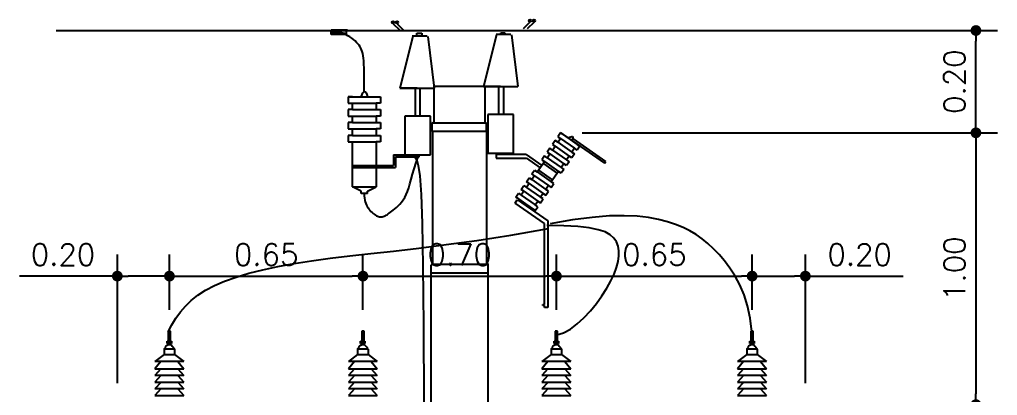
# Model space of a CAD drawing. Extents: x -0.4 to 10.4, y 0 to 10.5.
# Drawn here: x -0.372 to 4.176, y 8.653 to 10.401 of the extents above; entities that cross this region are included whole.
import ezdxf

# ---------------------------------------------------------------- set-up
doc = ezdxf.new("R2010")
doc.units = 0
doc.header["$LTSCALE"] = 250
doc.header["$MEASUREMENT"] = 0
doc.layers.get('0').update_dxf_attribs({"linetype": 'CONTINUOUS'})
doc.layers.get('DEFPOINTS').update_dxf_attribs({"linetype": 'CONTINUOUS'})
doc.layers.add('DETALHES', color=4, linetype='CONTINUOUS')
doc.styles.add('ROMANS', font='romans.shx')
doc.dimstyles.new('LINEAR', dxfattribs={"dimtxt": 0.1, "dimasz": 0.05, "dimexe": 0.1, "dimexo": 0.1, "dimgap": 0.05, "dimtad": 1, "dimtoh": 1, "dimzin": 1, "dimtxsty": 'ROMANS', "dimblk1": 'DOT', "dimblk2": 'DOT', "dimsah": 1, "dimcen": 0.09, "dimclrd": 1, "dimclre": 1, "dimclrt": 3, "dimazin": 3, "dimtfac": 1, "dimtofl": 0, "dimtmove": 0, "dimatfit": 3, "dimtolj": 1, "dimtzin": 1})

# ---------------------------------------------------------------- blocks, each defined once
blk = doc.blocks.new('_DOT')
at = {"color": 0, "linetype": 'BYBLOCK'}
blk.add_line((-0.5, 0), (-1, 0), dxfattribs=at)
at = {"color": 0, "linetype": 'BYBLOCK', "const_width": 0.5}
blk.add_lwpolyline([(-0.25, 0, 1), (0.25, 0, 1)], format="xyb", close=True, dxfattribs=at)
blk = doc.blocks.new('*D12')
at = {"color": 1, "linetype": 'BYBLOCK'}
for p, q in [((0.0825, 8.71), (0.0825, 9.3077)), ((0.3249, 9.0515), (0.3249, 9.3077)), ((0.0825, 9.2077), (-0.3723, 9.2077)), ((0.2749, 9.2077), (0.1325, 9.2077))]:
    blk.add_line(p, q, dxfattribs=at)
at = {"layer": 'DEFPOINTS', "color": 0, "linetype": 'BYBLOCK'}
for p in [(0.3249, 9.2077), (0.3249, 8.9515), (0.0825, 8.61)]:
    blk.add_point(p, dxfattribs=at)
at = {"color": 1, "linetype": 'BYBLOCK', "xscale": 0.05, "yscale": 0.05, "zscale": 0.05, "rotation": 180}
blk.add_blockref('_DOT', (0.0825, 9.2077), dxfattribs=at)
at = {"color": 1, "linetype": 'BYBLOCK', "xscale": 0.05, "yscale": 0.05, "zscale": 0.05}
blk.add_blockref('_DOT', (0.3249, 9.2077), dxfattribs=at)
at = {"color": 3, "linetype": 'BYBLOCK', "insert": (-0.1699, 9.3077), "char_height": 0.1, "attachment_point": 5, "style": 'ROMANS'}
blk.add_mtext('\\A1;0.20', dxfattribs=at)
blk = doc.blocks.new('*D13')
at = {"color": 1, "linetype": 'BYBLOCK'}
for p, q in [((0.3249, 9.0515), (0.3249, 9.3077)), ((1.2249, 9.0515), (1.2249, 9.3077)), ((0.3749, 9.2077), (1.1749, 9.2077))]:
    blk.add_line(p, q, dxfattribs=at)
at = {"layer": 'DEFPOINTS', "color": 0, "linetype": 'BYBLOCK'}
for p in [(1.2249, 9.2077), (0.3249, 8.9515), (1.2249, 8.9515)]:
    blk.add_point(p, dxfattribs=at)
at = {"color": 1, "linetype": 'BYBLOCK', "xscale": 0.05, "yscale": 0.05, "zscale": 0.05, "rotation": 180}
blk.add_blockref('_DOT', (0.3249, 9.2077), dxfattribs=at)
at = {"color": 1, "linetype": 'BYBLOCK', "xscale": 0.05, "yscale": 0.05, "zscale": 0.05}
blk.add_blockref('_DOT', (1.2249, 9.2077), dxfattribs=at)
at = {"color": 3, "linetype": 'BYBLOCK', "insert": (0.7749, 9.3077), "char_height": 0.1, "attachment_point": 5, "style": 'ROMANS'}
blk.add_mtext('\\A1;0.65', dxfattribs=at)
blk = doc.blocks.new('*D14')
at = {"color": 1, "linetype": 'BYBLOCK'}
for p, q in [((1.2249, 9.0515), (1.2249, 9.3077)), ((2.1249, 9.0515), (2.1249, 9.3077)), ((1.2749, 9.2077), (2.0749, 9.2077))]:
    blk.add_line(p, q, dxfattribs=at)
at = {"layer": 'DEFPOINTS', "color": 0, "linetype": 'BYBLOCK'}
for p in [(2.1249, 9.2077), (1.2249, 8.9515), (2.1249, 8.9515)]:
    blk.add_point(p, dxfattribs=at)
at = {"color": 1, "linetype": 'BYBLOCK', "xscale": 0.05, "yscale": 0.05, "zscale": 0.05, "rotation": 180}
blk.add_blockref('_DOT', (1.2249, 9.2077), dxfattribs=at)
at = {"color": 1, "linetype": 'BYBLOCK', "xscale": 0.05, "yscale": 0.05, "zscale": 0.05}
blk.add_blockref('_DOT', (2.1249, 9.2077), dxfattribs=at)
at = {"color": 3, "linetype": 'BYBLOCK', "insert": (1.6749, 9.3077), "char_height": 0.1, "attachment_point": 5, "style": 'ROMANS'}
blk.add_mtext('\\A1;0.70', dxfattribs=at)
blk = doc.blocks.new('*D15')
at = {"color": 1, "linetype": 'BYBLOCK'}
for p, q in [((2.1249, 9.0515), (2.1249, 9.3077)), ((3.0349, 9.0515), (3.0349, 9.3077)), ((2.1749, 9.2077), (2.9849, 9.2077))]:
    blk.add_line(p, q, dxfattribs=at)
at = {"layer": 'DEFPOINTS', "color": 0, "linetype": 'BYBLOCK'}
for p in [(3.0349, 9.2077), (2.1249, 8.9515), (3.0349, 8.9515)]:
    blk.add_point(p, dxfattribs=at)
at = {"color": 1, "linetype": 'BYBLOCK', "xscale": 0.05, "yscale": 0.05, "zscale": 0.05, "rotation": 180}
blk.add_blockref('_DOT', (2.1249, 9.2077), dxfattribs=at)
at = {"color": 1, "linetype": 'BYBLOCK', "xscale": 0.05, "yscale": 0.05, "zscale": 0.05}
blk.add_blockref('_DOT', (3.0349, 9.2077), dxfattribs=at)
at = {"color": 3, "linetype": 'BYBLOCK', "insert": (2.5799, 9.3077), "char_height": 0.1, "attachment_point": 5, "style": 'ROMANS'}
blk.add_mtext('\\A1;0.65', dxfattribs=at)
blk = doc.blocks.new('*D16')
at = {"color": 1, "linetype": 'BYBLOCK'}
for p, q in [((3.0349, 9.0515), (3.0349, 9.3077)), ((3.2825, 8.71), (3.2825, 9.3077)), ((3.0849, 9.2077), (3.2325, 9.2077)), ((3.2825, 9.2077), (3.7373, 9.2077))]:
    blk.add_line(p, q, dxfattribs=at)
at = {"layer": 'DEFPOINTS', "color": 0, "linetype": 'BYBLOCK'}
for p in [(3.2825, 9.2077), (3.0349, 8.9515), (3.2825, 8.61)]:
    blk.add_point(p, dxfattribs=at)
at = {"color": 1, "linetype": 'BYBLOCK', "xscale": 0.05, "yscale": 0.05, "zscale": 0.05, "rotation": 180}
blk.add_blockref('_DOT', (3.0349, 9.2077), dxfattribs=at)
at = {"color": 1, "linetype": 'BYBLOCK', "xscale": 0.05, "yscale": 0.05, "zscale": 0.05}
blk.add_blockref('_DOT', (3.2825, 9.2077), dxfattribs=at)
at = {"color": 3, "linetype": 'BYBLOCK', "insert": (3.5349, 9.3077), "char_height": 0.1, "attachment_point": 5, "style": 'ROMANS'}
blk.add_mtext('\\A1;0.20', dxfattribs=at)
blk = doc.blocks.new('*D17')
at = {"color": 1, "linetype": 'BYBLOCK'}
for p, q in [((2.244, 10.35), (4.1759, 10.35)), ((4.0759, 9.9243), (4.0759, 10.3)), ((2.244, 9.8743), (4.1759, 9.8743))]:
    blk.add_line(p, q, dxfattribs=at)
at = {"layer": 'DEFPOINTS', "color": 0, "linetype": 'BYBLOCK'}
for p in [(2.144, 10.35), (4.0759, 10.35), (2.144, 9.8743)]:
    blk.add_point(p, dxfattribs=at)
at = {"color": 1, "linetype": 'BYBLOCK', "xscale": 0.05, "yscale": 0.05, "zscale": 0.05}
for p, rotation in [((4.0759, 10.35), 90), ((4.0759, 9.8743), 270)]:
    blk.add_blockref('_DOT', p, dxfattribs=dict(at, rotation=rotation))
at = {"color": 3, "linetype": 'BYBLOCK', "insert": (3.9759, 10.1121), "char_height": 0.1, "attachment_point": 5, "rotation": 90, "style": 'ROMANS'}
blk.add_mtext('\\A1;0.20', dxfattribs=at)
blk = doc.blocks.new('*D18')
at = {"color": 1, "linetype": 'BYBLOCK'}
for p, q in [((2.244, 9.8743), (4.1759, 9.8743)), ((4.0759, 9.8243), (4.0759, 8.66)), ((3.3825, 8.61), (4.1759, 8.61))]:
    blk.add_line(p, q, dxfattribs=at)
at = {"layer": 'DEFPOINTS', "color": 0, "linetype": 'BYBLOCK'}
for p in [(2.144, 9.8743), (3.2825, 8.61), (4.0759, 8.61)]:
    blk.add_point(p, dxfattribs=at)
at = {"color": 1, "linetype": 'BYBLOCK', "xscale": 0.05, "yscale": 0.05, "zscale": 0.05}
for p, rotation in [((4.0759, 9.8743), 90), ((4.0759, 8.61), 270)]:
    blk.add_blockref('_DOT', p, dxfattribs=dict(at, rotation=rotation))
at = {"color": 3, "linetype": 'BYBLOCK', "insert": (3.9759, 9.2421), "char_height": 0.1, "attachment_point": 5, "rotation": 90, "style": 'ROMANS'}
blk.add_mtext('\\A1;1.00', dxfattribs=at)

msp = doc.modelspace()

# ---------------------------------------------------------------- linework, layer by layer
at = {"layer": 'DETALHES', "color": 4}
for p, q in [((1.3651, 10.3817), (1.3941, 10.3525)), ((1.3836, 10.3817), (1.4126, 10.3525)), ((2.0015, 10.3896), (1.9699, 10.358)), ((2.0205, 10.3896), (1.9889, 10.358)), ((1.4763, 10.0822), (1.3963, 10.0822)), ((1.5554, 10.0918), (1.7933, 10.0918)), ((1.5554, 9.9199), (1.5554, 10.0908)), ((1.8653, 10.09), (1.7853, 10.09)), ((1.7933, 9.9199), (1.7933, 10.0908)), ((1.8575, 10.0891), (1.8782, 10.0891)), ((1.5461, 9.92), (1.5447, 9.92)), ((1.5461, 9.92), (1.8002, 9.92)), ((1.5461, 9.88), (1.5461, 9.92)), ((1.8002, 9.9115), (1.8002, 9.92)), ((1.8053, 9.92), (1.8053, 9.88)), ((1.8002, 9.88), (1.5461, 9.88)), ((1.5478, 9.8799), (1.5478, 9.26)), ((1.7993, 9.8799), (1.7993, 9.26)), ((1.8002, 9.88), (1.8002, 9.9115)), ((2.2337, 9.8118), (2.2212, 9.7939)), ((2.2218, 9.8201), (2.2337, 9.8118)), ((1.4863, 9.7622), (1.4863, 9.7722)), ((2.3481, 9.7338), (2.355, 9.7401)), ((1.5415, 8.6079), (1.5415, 9.26)), ((1.8109, 9.2617), (1.5416, 9.2617)), ((1.8072, 8.6079), (1.8072, 9.2623)), ((1.8109, 9.2219), (1.5416, 9.2219))]:
    msp.add_line(p, q, dxfattribs=at)
at = {"layer": 'DETALHES', "color": 6}
for p, q in [((-0.2025, 10.35), (3.3475, 10.35)), ((1.0764, 10.3525), (1.0764, 10.3539)), ((1.0764, 10.3539), (1.0875, 10.3539)), ((1.0764, 10.3386), (1.0764, 10.3525)), ((1.0764, 10.3309), (1.0764, 10.3386)), ((1.1008, 10.3309), (1.0764, 10.3309)), ((1.0864, 10.3395), (1.0815, 10.3388)), ((1.1077, 10.3388), (1.0864, 10.3395)), ((1.0875, 10.3539), (1.1022, 10.3539)), ((1.1239, 10.3309), (1.1008, 10.3309)), ((1.1022, 10.3539), (1.1245, 10.3539)), ((1.1272, 10.3395), (1.1077, 10.3388)), ((1.1419, 10.3309), (1.1239, 10.3309)), ((1.1245, 10.3539), (1.1531, 10.3539)), ((1.1466, 10.3345), (1.1272, 10.3395)), ((1.1377, 10.3325), (1.129, 10.3334)), ((1.1465, 10.3299), (1.1377, 10.3325)), ((1.1553, 10.3259), (1.1465, 10.3299)), ((1.1466, 10.3444), (1.1466, 10.3345)), ((1.164, 10.3207), (1.1553, 10.3259)), ((1.1724, 10.3148), (1.164, 10.3207)), ((1.1805, 10.3082), (1.1724, 10.3148)), ((1.1881, 10.3013), (1.1805, 10.3082)), ((1.195, 10.2945), (1.1881, 10.3013)), ((1.2011, 10.2878), (1.195, 10.2945)), ((1.2065, 10.2812), (1.2011, 10.2878)), ((1.2112, 10.2744), (1.2065, 10.2812)), ((1.2153, 10.2674), (1.2112, 10.2744)), ((1.2188, 10.2599), (1.2153, 10.2674)), ((1.2217, 10.2518), (1.2188, 10.2599)), ((1.2241, 10.2428), (1.2217, 10.2518)), ((1.226, 10.2327), (1.2241, 10.2428)), ((1.2275, 10.2215), (1.226, 10.2327)), ((1.2287, 10.2085), (1.2275, 10.2215)), ((1.2295, 10.1933), (1.2287, 10.2085)), ((1.23, 10.1754), (1.2295, 10.1933)), ((1.2303, 10.1543), (1.23, 10.1754)), ((1.2305, 10.1294), (1.2303, 10.1543)), ((1.2306, 10.1004), (1.2305, 10.1294)), ((1.2306, 10.0667), (1.2306, 10.1004)), ((1.4636, 9.7072), (1.4727, 9.7357)), ((1.4675, 9.76), (1.475, 9.7472)), ((1.4727, 9.7357), (1.4836, 9.7671)), ((1.475, 9.7472), (1.4822, 9.7225)), ((1.4558, 9.6814), (1.4636, 9.7072)), ((1.4822, 9.7225), (1.489, 9.6736)), ((1.4431, 9.6373), (1.4491, 9.6582)), ((1.4491, 9.6582), (1.4558, 9.6814)), ((1.489, 9.6736), (1.495, 9.5875)), ((1.4258, 9.5869), (1.4318, 9.6018)), ((1.4318, 9.6018), (1.4375, 9.6186)), ((1.4375, 9.6186), (1.4431, 9.6373)), ((1.2306, 9.5926), (1.2309, 9.5809)), ((1.2309, 9.5809), (1.2318, 9.5705)), ((1.2318, 9.5705), (1.2333, 9.5611)), ((1.2333, 9.5611), (1.2354, 9.5527)), ((1.2354, 9.5527), (1.2379, 9.5451)), ((1.3963, 9.5422), (1.4042, 9.5514)), ((1.4042, 9.5514), (1.4119, 9.5619)), ((1.4119, 9.5619), (1.4191, 9.5737)), ((1.4191, 9.5737), (1.4258, 9.5869)), ((1.495, 9.5875), (1.5002, 9.4518)), ((1.2379, 9.5451), (1.241, 9.5382)), ((1.241, 9.5382), (1.2445, 9.5317)), ((1.2445, 9.5317), (1.2484, 9.5256)), ((1.2484, 9.5256), (1.2527, 9.5197)), ((1.2527, 9.5197), (1.2573, 9.514)), ((1.2573, 9.514), (1.2622, 9.5087)), ((1.2622, 9.5087), (1.2672, 9.5037)), ((1.353, 9.5047), (1.3591, 9.5094)), ((1.3591, 9.5094), (1.3657, 9.5147)), ((1.3657, 9.5147), (1.3729, 9.5204)), ((1.3729, 9.5204), (1.3805, 9.5269)), ((1.3805, 9.5269), (1.3884, 9.5341)), ((1.3884, 9.5341), (1.3963, 9.5422)), ((1.2672, 9.5037), (1.2723, 9.4992)), ((1.2723, 9.4992), (1.2775, 9.4951)), ((1.2775, 9.4951), (1.2826, 9.4916)), ((1.2826, 9.4916), (1.2876, 9.4887)), ((1.2876, 9.4887), (1.2925, 9.4864)), ((1.2925, 9.4864), (1.2972, 9.4847)), ((1.2972, 9.4847), (1.3017, 9.4837)), ((1.3017, 9.4837), (1.3061, 9.4832)), ((1.3061, 9.4832), (1.3105, 9.4832)), ((1.3105, 9.4832), (1.3149, 9.4838)), ((1.3149, 9.4838), (1.3192, 9.4848)), ((1.3192, 9.4848), (1.3235, 9.4863)), ((1.3235, 9.4863), (1.3279, 9.4882)), ((1.3279, 9.4882), (1.3324, 9.4906)), ((1.3324, 9.4906), (1.3371, 9.4934)), ((1.3371, 9.4934), (1.342, 9.4967)), ((1.342, 9.4967), (1.3473, 9.5005)), ((1.3473, 9.5005), (1.353, 9.5047)), ((2.1997, 9.4691), (2.0951, 9.4506)), ((2.2912, 9.4811), (2.1997, 9.4691)), ((2.3709, 9.4874), (2.2912, 9.4811)), ((2.4404, 9.4888), (2.3709, 9.4874)), ((2.5008, 9.4859), (2.4404, 9.4888)), ((2.5535, 9.4796), (2.5008, 9.4859)), ((2.6, 9.4705), (2.5535, 9.4796)), ((2.6414, 9.4595), (2.6, 9.4705)), ((1.5002, 9.4518), (1.5041, 9.2538)), ((1.9123, 9.3985), (2.0873, 9.4287)), ((2.1597, 9.4416), (2.0805, 9.4428)), ((2.2248, 9.438), (2.1597, 9.4416)), ((2.2775, 9.432), (2.2248, 9.438)), ((2.3191, 9.4237), (2.2775, 9.432)), ((2.351, 9.413), (2.3191, 9.4237)), ((2.6791, 9.4471), (2.6414, 9.4595)), ((2.7136, 9.4333), (2.6791, 9.4471)), ((2.7454, 9.4179), (2.7136, 9.4333)), ((2.775, 9.4005), (2.7454, 9.4179)), ((1.6124, 9.354), (1.7546, 9.3739)), ((1.7546, 9.3739), (1.9123, 9.3985)), ((2.3747, 9.4001), (2.351, 9.413)), ((2.3918, 9.3848), (2.3747, 9.4001)), ((2.4036, 9.3673), (2.3918, 9.3848)), ((2.8029, 9.3811), (2.775, 9.4005)), ((2.8296, 9.3594), (2.8029, 9.3811)), ((1.2613, 9.3129), (1.3675, 9.3245)), ((1.3675, 9.3245), (1.484, 9.3379)), ((1.484, 9.3379), (1.6124, 9.354)), ((2.4113, 9.3475), (2.4036, 9.3673)), ((2.4152, 9.3256), (2.4113, 9.3475)), ((2.4153, 9.3015), (2.4152, 9.3256)), ((2.8554, 9.3352), (2.8296, 9.3594)), ((2.881, 9.3083), (2.8554, 9.3352)), ((0.9052, 9.2666), (0.9862, 9.2795)), ((0.9862, 9.2795), (1.0722, 9.2913)), ((1.0722, 9.2913), (1.1635, 9.3022)), ((1.1635, 9.3022), (1.2613, 9.3129)), ((2.4116, 9.2754), (2.4153, 9.3015)), ((2.9066, 9.2784), (2.881, 9.3083)), ((2.9317, 9.2451), (2.9066, 9.2784)), ((0.6939, 9.2207), (0.7589, 9.2372)), ((0.7589, 9.2372), (0.8294, 9.2525)), ((0.8294, 9.2525), (0.9052, 9.2666)), ((1.5041, 9.2538), (1.5066, 8.9807)), ((2.3929, 9.2173), (2.4042, 9.2473)), ((2.4042, 9.2473), (2.4116, 9.2754)), ((2.9556, 9.208), (2.9317, 9.2451)), ((0.5813, 9.184), (0.6347, 9.203)), ((0.6347, 9.203), (0.6939, 9.2207)), ((2.3779, 9.1854), (2.3929, 9.2173)), ((2.9777, 9.1666), (2.9556, 9.208)), ((0.457, 9.119), (0.4928, 9.142)), ((0.4928, 9.142), (0.534, 9.1637)), ((0.534, 9.1637), (0.5813, 9.184)), ((2.3365, 9.1166), (2.359, 9.1518)), ((2.359, 9.1518), (2.3779, 9.1854)), ((2.9972, 9.1204), (2.9777, 9.1666)), ((0.4261, 9.0945), (0.457, 9.119)), ((2.3109, 9.081), (2.3365, 9.1166)), ((3.0136, 9.0691), (2.9972, 9.1204)), ((0.376, 9.0411), (0.3993, 9.0685)), ((0.3993, 9.0685), (0.4261, 9.0945)), ((2.2827, 9.0464), (2.3109, 9.081)), ((3.0261, 9.0122), (3.0136, 9.0691)), ((0.3367, 8.9814), (0.3553, 9.012)), ((0.3553, 9.012), (0.376, 9.0411)), ((2.2214, 8.9854), (2.2527, 9.0141)), ((2.2527, 9.0141), (2.2827, 9.0464)), ((3.0341, 8.9492), (3.0261, 9.0122)), ((0.3195, 8.9492), (0.3367, 8.9814)), ((1.5066, 8.9807), (1.5075, 8.62)), ((2.1576, 8.9441), (2.1895, 8.9616)), ((2.1895, 8.9616), (2.2214, 8.9854)), ((2.1263, 8.9343), (2.1576, 8.9441))]:
    msp.add_line(p, q, dxfattribs=at)
at = {"layer": 'DETALHES', "color": 3}
for p, q in [((1.4533, 10.3247), (1.523, 10.3247)), ((1.4759, 10.3256), (1.4759, 10.3382)), ((1.4759, 10.3382), (1.4981, 10.3382)), ((1.4981, 10.3382), (1.4981, 10.3242)), ((1.8453, 10.33), (1.7853, 10.09)), ((1.8439, 10.3325), (1.9121, 10.3325)), ((1.8656, 10.332), (1.8656, 10.3398)), ((1.8656, 10.3398), (1.8844, 10.3398)), ((1.8667, 10.3325), (1.8667, 10.3369)), ((1.8844, 10.3398), (1.8844, 10.332)), ((1.9153, 10.33), (1.9453, 10.09)), ((1.4563, 10.3222), (1.3963, 10.0822)), ((1.5263, 10.3222), (1.5563, 10.0822)), ((1.2163, 10.0422), (1.2206, 10.0525)), ((1.2206, 10.0525), (1.2247, 10.0598)), ((1.2247, 10.0598), (1.2287, 10.0642)), ((1.2287, 10.0642), (1.2325, 10.0657)), ((1.2325, 10.0657), (1.2362, 10.0642)), ((1.2362, 10.0642), (1.2397, 10.0598)), ((1.2397, 10.0598), (1.2431, 10.0525)), ((1.2431, 10.0525), (1.2463, 10.0422)), ((1.3963, 10.0822), (1.5563, 10.0822)), ((1.4685, 9.9517), (1.4685, 10.0813)), ((1.4685, 10.0813), (1.4892, 10.0813)), ((1.4892, 10.0813), (1.4892, 9.9517)), ((1.7853, 10.09), (1.9453, 10.09)), ((1.8575, 9.9596), (1.8575, 10.0891)), ((1.8782, 10.0891), (1.8782, 9.9596)), ((1.1763, 10.0422), (1.1563, 10.0422)), ((1.1563, 10.0422), (1.1563, 10.0122)), ((1.1563, 10.0422), (1.3063, 10.0422)), ((1.1563, 10.0122), (1.1763, 10.0122)), ((1.1763, 10.0422), (1.2863, 10.0422)), ((1.1763, 9.9822), (1.1763, 10.0125)), ((1.1763, 10.0122), (1.2863, 10.0122)), ((1.2863, 10.0422), (1.3063, 10.0422)), ((1.3063, 10.0122), (1.2863, 10.0122)), ((1.2863, 10.0122), (1.2863, 9.9822)), ((1.3063, 10.0422), (1.3063, 10.0122)), ((1.1563, 9.9822), (1.1563, 9.9522)), ((1.1763, 9.9822), (1.1563, 9.9822)), ((1.1763, 9.9822), (1.2863, 9.9822)), ((1.2863, 9.9822), (1.3063, 9.9822)), ((1.3063, 9.9822), (1.3063, 9.9522)), ((1.1563, 9.9522), (1.1763, 9.9522)), ((1.1763, 9.9222), (1.1563, 9.9222)), ((1.1563, 9.9222), (1.1563, 9.8922)), ((1.1763, 9.9522), (1.2863, 9.9522)), ((1.1763, 9.9222), (1.1763, 9.9522)), ((1.1763, 9.9222), (1.2863, 9.9222)), ((1.3063, 9.9522), (1.2863, 9.9522)), ((1.2863, 9.9522), (1.2863, 9.9222)), ((1.2863, 9.9222), (1.3063, 9.9222)), ((1.3063, 9.9222), (1.3063, 9.8922)), ((1.5392, 9.9522), (1.4192, 9.9522)), ((1.4192, 9.9522), (1.4192, 9.7722)), ((1.5392, 9.7722), (1.5392, 9.9522)), ((1.8053, 9.96), (1.8053, 9.78)), ((1.9253, 9.96), (1.8053, 9.96)), ((1.9253, 9.78), (1.9253, 9.96)), ((1.1563, 9.8922), (1.1763, 9.8922)), ((1.1763, 9.8922), (1.2863, 9.8922)), ((1.1763, 9.8622), (1.1763, 9.8922)), ((1.3063, 9.8922), (1.2863, 9.8922)), ((1.2863, 9.8922), (1.2863, 9.8622)), ((1.4192, 9.9122), (1.4192, 9.8722)), ((2.144, 9.8743), (2.1315, 9.8563)), ((2.144, 9.8743), (2.2337, 9.8118)), ((2.1559, 9.8659), (2.144, 9.8743)), ((1.1763, 9.8622), (1.1563, 9.8622)), ((1.1563, 9.8622), (1.1563, 9.8322)), ((1.1563, 9.8322), (1.1763, 9.8322)), ((1.1763, 9.8622), (1.2863, 9.8622)), ((1.1763, 9.6222), (1.1763, 9.8322)), ((1.1763, 9.8322), (1.2863, 9.8322)), ((1.2863, 9.8622), (1.3063, 9.8622)), ((1.3063, 9.8322), (1.2863, 9.8322)), ((1.2863, 9.8322), (1.2863, 9.7222)), ((1.3063, 9.8622), (1.3063, 9.8322)), ((2.119, 9.8383), (2.1065, 9.8204)), ((2.131, 9.83), (2.119, 9.8383)), ((2.131, 9.83), (2.1436, 9.8481)), ((2.131, 9.83), (2.1968, 9.7842)), ((2.1315, 9.8563), (2.1434, 9.848)), ((2.1434, 9.848), (2.2093, 9.8022)), ((2.1559, 9.8659), (2.2218, 9.8201)), ((2.1648, 9.8602), (2.3481, 9.7338)), ((2.1799, 9.8493), (2.1867, 9.8536)), ((2.1867, 9.8536), (2.1922, 9.8563)), ((2.1922, 9.8563), (2.1964, 9.8573)), ((2.2048, 9.8467), (2.195, 9.8404)), ((2.1964, 9.8573), (2.1993, 9.8566)), ((2.2002, 9.8443), (2.1978, 9.8368)), ((2.1993, 9.8566), (2.2009, 9.8542)), ((2.2012, 9.8501), (2.2002, 9.8443)), ((2.2009, 9.8542), (2.2012, 9.8501)), ((2.355, 9.7401), (2.2048, 9.8467)), ((1.8053, 9.78), (1.9253, 9.78)), ((2.094, 9.8024), (2.0815, 9.7845)), ((2.0815, 9.7845), (2.0935, 9.7762)), ((2.106, 9.7941), (2.094, 9.8024)), ((2.106, 9.7941), (2.1185, 9.8121)), ((2.106, 9.7941), (2.1718, 9.7483)), ((2.1065, 9.8204), (2.1185, 9.8121)), ((2.1185, 9.8121), (2.1843, 9.7663)), ((2.2093, 9.8022), (2.1968, 9.7842)), ((2.1968, 9.7842), (2.2088, 9.7759)), ((2.2212, 9.7939), (2.2093, 9.8022)), ((1.3663, 9.7722), (1.4863, 9.7722)), ((1.3663, 9.7722), (1.3663, 9.7222)), ((1.3763, 9.7622), (1.4863, 9.7622)), ((1.3763, 9.7622), (1.3763, 9.7122)), ((1.4192, 9.7722), (1.5392, 9.7722)), ((1.9839, 9.7735), (1.844, 9.7735)), ((1.844, 9.7735), (1.844, 9.7558)), ((1.844, 9.7558), (1.9848, 9.7558)), ((1.9839, 9.7735), (2.0571, 9.7217)), ((1.9848, 9.7558), (2.0486, 9.7106)), ((2.0352, 9.6924), (2.0685, 9.7403)), ((2.069, 9.7665), (2.0565, 9.7486)), ((2.0565, 9.7486), (2.0685, 9.7403)), ((2.062, 9.7334), (2.1298, 9.6854)), ((2.0685, 9.7403), (2.1343, 9.6945)), ((2.081, 9.7582), (2.069, 9.7665)), ((2.081, 9.7582), (2.0935, 9.7762)), ((2.081, 9.7582), (2.1468, 9.7124)), ((2.0935, 9.7762), (2.1593, 9.7304)), ((2.1838, 9.74), (2.1713, 9.722)), ((2.1843, 9.7663), (2.1718, 9.7483)), ((2.1718, 9.7483), (2.1838, 9.74)), ((2.1963, 9.7579), (2.1843, 9.7663)), ((2.2088, 9.7759), (2.1963, 9.7579)), ((1.1763, 9.7222), (1.1743, 9.7223)), ((1.1743, 9.7223), (1.1743, 9.7119)), ((1.1743, 9.7119), (1.176, 9.7119)), ((1.1763, 9.7222), (1.3663, 9.7222)), ((1.1763, 9.7122), (1.3763, 9.7122)), ((1.2863, 9.7122), (1.2863, 9.6222)), ((2.0107, 9.6828), (2.0232, 9.7007)), ((2.0232, 9.7007), (2.0352, 9.6924)), ((2.0352, 9.6924), (2.101, 9.6466)), ((2.0419, 9.7004), (2.1048, 9.6559)), ((2.1343, 9.6945), (2.101, 9.6466)), ((2.1463, 9.6861), (2.1343, 9.6945)), ((2.1588, 9.7041), (2.1463, 9.6861)), ((2.1593, 9.7304), (2.1468, 9.7124)), ((2.1468, 9.7124), (2.1588, 9.7041)), ((2.1713, 9.722), (2.1593, 9.7304)), ((1.9858, 9.6468), (1.9983, 9.6648)), ((1.9977, 9.6385), (1.9858, 9.6468)), ((1.9983, 9.6648), (2.0102, 9.6565)), ((2.0227, 9.6744), (2.0102, 9.6565)), ((2.0102, 9.6565), (2.0761, 9.6107)), ((2.0227, 9.6744), (2.0107, 9.6828)), ((2.0227, 9.6744), (2.0215, 9.6753)), ((2.0227, 9.6744), (2.0885, 9.6286)), ((2.113, 9.6383), (2.101, 9.6466)), ((1.1763, 9.6222), (1.2863, 9.6222)), ((1.2163, 9.6022), (1.1763, 9.6222)), ((1.2163, 9.5922), (1.2163, 9.6022)), ((1.2463, 9.6022), (1.2863, 9.6222)), ((1.2463, 9.5922), (1.2463, 9.6022)), ((1.9728, 9.6026), (1.9602, 9.5845)), ((1.9608, 9.6109), (1.9733, 9.6289)), ((1.9728, 9.6026), (1.9608, 9.6109)), ((1.9728, 9.6026), (2.0386, 9.5568)), ((1.9733, 9.6289), (1.9852, 9.6206)), ((1.9977, 9.6385), (1.9852, 9.6206)), ((1.9852, 9.6206), (2.0511, 9.5748)), ((1.9977, 9.6385), (2.0636, 9.5927)), ((2.0755, 9.5844), (2.088, 9.6024)), ((2.0885, 9.6286), (2.0761, 9.6107)), ((2.088, 9.6024), (2.0761, 9.6107)), ((2.0885, 9.6286), (2.1005, 9.6203)), ((2.1005, 9.6203), (2.113, 9.6383)), ((1.2463, 9.5922), (1.2163, 9.5922)), ((1.9328, 9.5473), (1.9425, 9.5621)), ((1.9358, 9.575), (1.9483, 9.593)), ((1.9478, 9.5667), (1.9358, 9.575)), ((1.9358, 9.575), (2.0256, 9.5126)), ((1.9435, 9.5628), (2.0849, 9.4654)), ((1.9478, 9.5667), (2.0136, 9.5209)), ((1.9483, 9.593), (1.9603, 9.5847)), ((1.9603, 9.5847), (2.0261, 9.5389)), ((2.0261, 9.5389), (2.0386, 9.5568)), ((2.0386, 9.5568), (2.0506, 9.5485)), ((2.0506, 9.5485), (2.063, 9.5664)), ((2.0636, 9.5927), (2.0511, 9.5748)), ((2.063, 9.5664), (2.0511, 9.5748)), ((2.0636, 9.5927), (2.0755, 9.5844)), ((2.0693, 9.452), (1.9328, 9.5473)), ((2.0136, 9.5209), (2.0256, 9.5126)), ((2.0256, 9.5126), (2.0381, 9.5305)), ((2.0381, 9.5305), (2.0261, 9.5389)), ((2.0849, 9.4654), (2.0849, 9.0621)), ((2.0693, 9.0763), (2.0693, 9.452)), ((2.0615, 9.0706), (2.0615, 9.0763)), ((2.0615, 9.0763), (2.0693, 9.0763)), ((2.0693, 9.0706), (2.0615, 9.0706)), ((2.0693, 9.0621), (2.0693, 9.0705)), ((2.0849, 9.0621), (2.0693, 9.0621)), ((0.3194, 8.9515), (0.3194, 8.9045)), ((0.3303, 8.9515), (0.3194, 8.9515)), ((0.3303, 8.9045), (0.3303, 8.9515)), ((1.2194, 8.9515), (1.2194, 8.9045)), ((1.2303, 8.9515), (1.2194, 8.9515)), ((1.2303, 8.9045), (1.2303, 8.9515)), ((2.1194, 8.9515), (2.1194, 8.9045)), ((2.1303, 8.9515), (2.1194, 8.9515)), ((2.1303, 8.9045), (2.1303, 8.9515)), ((3.0294, 8.9515), (3.0294, 8.9045)), ((3.0403, 8.9515), (3.0294, 8.9515)), ((3.0403, 8.9045), (3.0403, 8.9515)), ((0.2998, 8.8694), (0.3027, 8.8719)), ((0.3, 8.8693), (0.3, 8.8431)), ((0.3, 8.8689), (0.3488, 8.8689)), ((0.3027, 8.8719), (0.3076, 8.8768)), ((0.3076, 8.8768), (0.3085, 8.8817)), ((0.3085, 8.8817), (0.3149, 8.886)), ((0.314, 8.9045), (0.3339, 8.9045)), ((0.314, 8.8938), (0.314, 8.9045)), ((0.3339, 8.8938), (0.314, 8.8938)), ((0.3149, 8.886), (0.3211, 8.889)), ((0.3194, 8.9045), (0.3303, 8.9045)), ((0.3194, 8.8938), (0.3194, 8.889)), ((0.3194, 8.889), (0.3303, 8.889)), ((0.3211, 8.889), (0.3214, 8.8891)), ((0.3218, 8.8938), (0.3218, 8.9045)), ((0.3277, 8.8938), (0.3277, 8.9045)), ((0.3294, 8.889), (0.3295, 8.889)), ((0.3295, 8.889), (0.3337, 8.886)), ((0.3303, 8.889), (0.3303, 8.8938)), ((0.3337, 8.886), (0.3379, 8.8817)), ((0.3339, 8.9045), (0.3339, 8.8938)), ((0.3379, 8.8817), (0.3422, 8.8767)), ((0.3422, 8.8767), (0.3467, 8.8718)), ((0.3467, 8.8718), (0.3494, 8.8693)), ((1.1998, 8.8694), (1.2027, 8.8719)), ((1.2, 8.8693), (1.2, 8.8431)), ((1.2, 8.8689), (1.2488, 8.8689)), ((1.2027, 8.8719), (1.2076, 8.8768)), ((1.2076, 8.8768), (1.2085, 8.8817)), ((1.2085, 8.8817), (1.2149, 8.886)), ((1.214, 8.9045), (1.2339, 8.9045)), ((1.214, 8.8938), (1.214, 8.9045)), ((1.2339, 8.8938), (1.214, 8.8938)), ((1.2149, 8.886), (1.2211, 8.889)), ((1.2194, 8.9045), (1.2303, 8.9045)), ((1.2194, 8.8938), (1.2194, 8.889)), ((1.2194, 8.889), (1.2303, 8.889)), ((1.2211, 8.889), (1.2214, 8.8891)), ((1.2218, 8.8938), (1.2218, 8.9045)), ((1.2277, 8.8938), (1.2277, 8.9045)), ((1.2294, 8.889), (1.2295, 8.889)), ((1.2295, 8.889), (1.2337, 8.886)), ((1.2303, 8.889), (1.2303, 8.8938)), ((1.2337, 8.886), (1.2379, 8.8817)), ((1.2339, 8.9045), (1.2339, 8.8938)), ((1.2379, 8.8817), (1.2422, 8.8767)), ((1.2422, 8.8767), (1.2467, 8.8718)), ((1.2467, 8.8718), (1.2494, 8.8693)), ((2.0998, 8.8694), (2.1027, 8.8719)), ((2.1, 8.8693), (2.1, 8.8431)), ((2.1, 8.8689), (2.1488, 8.8689)), ((2.1027, 8.8719), (2.1076, 8.8768)), ((2.1076, 8.8768), (2.1085, 8.8817)), ((2.1085, 8.8817), (2.1149, 8.886)), ((2.114, 8.9045), (2.1339, 8.9045)), ((2.114, 8.8938), (2.114, 8.9045)), ((2.1339, 8.8938), (2.114, 8.8938)), ((2.1149, 8.886), (2.1211, 8.889)), ((2.1194, 8.9045), (2.1303, 8.9045)), ((2.1194, 8.8938), (2.1194, 8.889)), ((2.1194, 8.889), (2.1303, 8.889)), ((2.1211, 8.889), (2.1214, 8.8891)), ((2.1218, 8.8938), (2.1218, 8.9045)), ((2.1277, 8.8938), (2.1277, 8.9045)), ((2.1294, 8.889), (2.1295, 8.889)), ((2.1295, 8.889), (2.1337, 8.886)), ((2.1303, 8.889), (2.1303, 8.8938)), ((2.1337, 8.886), (2.1379, 8.8817)), ((2.1339, 8.9045), (2.1339, 8.8938)), ((2.1379, 8.8817), (2.1422, 8.8767)), ((2.1422, 8.8767), (2.1467, 8.8718)), ((2.1467, 8.8718), (2.1494, 8.8693)), ((3.0098, 8.8694), (3.0127, 8.8719)), ((3.01, 8.8693), (3.01, 8.8431)), ((3.01, 8.8689), (3.0588, 8.8689)), ((3.0127, 8.8719), (3.0176, 8.8768)), ((3.0176, 8.8768), (3.0185, 8.8817)), ((3.0185, 8.8817), (3.0249, 8.886)), ((3.024, 8.9045), (3.0439, 8.9045)), ((3.024, 8.8938), (3.024, 8.9045)), ((3.0439, 8.8938), (3.024, 8.8938)), ((3.0249, 8.886), (3.0311, 8.889)), ((3.0294, 8.9045), (3.0403, 8.9045)), ((3.0294, 8.8938), (3.0294, 8.889)), ((3.0294, 8.889), (3.0403, 8.889)), ((3.0311, 8.889), (3.0314, 8.8891)), ((3.0318, 8.8938), (3.0318, 8.9045)), ((3.0377, 8.8938), (3.0377, 8.9045)), ((3.0394, 8.889), (3.0395, 8.889)), ((3.0395, 8.889), (3.0437, 8.886)), ((3.0403, 8.889), (3.0403, 8.8938)), ((3.0437, 8.886), (3.0479, 8.8817)), ((3.0439, 8.9045), (3.0439, 8.8938)), ((3.0479, 8.8817), (3.0522, 8.8767)), ((3.0522, 8.8767), (3.0567, 8.8718)), ((3.0567, 8.8718), (3.0594, 8.8693)), ((0.3, 8.8431), (0.2571, 8.8109)), ((0.3, 8.8431), (0.3488, 8.8431)), ((0.3488, 8.8684), (0.3488, 8.8431)), ((0.3488, 8.8431), (0.3916, 8.8109)), ((1.2, 8.8431), (1.1571, 8.8109)), ((1.2, 8.8431), (1.2488, 8.8431)), ((1.2488, 8.8684), (1.2488, 8.8431)), ((1.2488, 8.8431), (1.2916, 8.8109)), ((2.1, 8.8431), (2.0571, 8.8109)), ((2.1, 8.8431), (2.1488, 8.8431)), ((2.1488, 8.8684), (2.1488, 8.8431)), ((2.1488, 8.8431), (2.1916, 8.8109)), ((3.01, 8.8431), (2.9671, 8.8109)), ((3.01, 8.8431), (3.0588, 8.8431)), ((3.0588, 8.8684), (3.0588, 8.8431)), ((3.0588, 8.8431), (3.1016, 8.8109)), ((0.3916, 8.8109), (0.2571, 8.8109)), ((0.2854, 8.8107), (0.2571, 8.7769)), ((0.3633, 8.8108), (0.3916, 8.7769)), ((1.2916, 8.8109), (1.1571, 8.8109)), ((1.1854, 8.8107), (1.1571, 8.7769)), ((1.2633, 8.8108), (1.2916, 8.7769)), ((2.1916, 8.8109), (2.0571, 8.8109)), ((2.0854, 8.8107), (2.0571, 8.7769)), ((2.1633, 8.8108), (2.1916, 8.7769)), ((3.1016, 8.8109), (2.9671, 8.8109)), ((2.9954, 8.8107), (2.9671, 8.7769)), ((3.0733, 8.8108), (3.1016, 8.7769)), ((0.2571, 8.7769), (0.3916, 8.7769)), ((0.2853, 8.7766), (0.2571, 8.7451)), ((0.3916, 8.7451), (0.2571, 8.7451)), ((0.2854, 8.7448), (0.2571, 8.7143)), ((0.3634, 8.7448), (0.3916, 8.7143)), ((0.3635, 8.7766), (0.3916, 8.7451)), ((1.1571, 8.7769), (1.2916, 8.7769)), ((1.1853, 8.7766), (1.1571, 8.7451)), ((1.2916, 8.7451), (1.1571, 8.7451)), ((1.1854, 8.7448), (1.1571, 8.7143)), ((1.2634, 8.7448), (1.2916, 8.7143)), ((1.2635, 8.7766), (1.2916, 8.7451)), ((2.0571, 8.7769), (2.1916, 8.7769)), ((2.0853, 8.7766), (2.0571, 8.7451)), ((2.1916, 8.7451), (2.0571, 8.7451)), ((2.0854, 8.7448), (2.0571, 8.7143)), ((2.1634, 8.7448), (2.1916, 8.7143)), ((2.1635, 8.7766), (2.1916, 8.7451)), ((2.9671, 8.7769), (3.1016, 8.7769)), ((2.9953, 8.7766), (2.9671, 8.7451)), ((3.1016, 8.7451), (2.9671, 8.7451)), ((2.9954, 8.7448), (2.9671, 8.7143)), ((3.0734, 8.7448), (3.1016, 8.7143)), ((3.0735, 8.7766), (3.1016, 8.7451)), ((0.2856, 8.7143), (0.2571, 8.6836)), ((0.2571, 8.7143), (0.3916, 8.7143)), ((0.3632, 8.7143), (0.3916, 8.6836)), ((1.1856, 8.7143), (1.1571, 8.6836)), ((1.1571, 8.7143), (1.2916, 8.7143)), ((1.2632, 8.7143), (1.2916, 8.6836)), ((2.0856, 8.7143), (2.0571, 8.6836)), ((2.0571, 8.7143), (2.1916, 8.7143)), ((2.1632, 8.7143), (2.1916, 8.6836)), ((2.9956, 8.7143), (2.9671, 8.6836)), ((2.9671, 8.7143), (3.1016, 8.7143)), ((3.0732, 8.7143), (3.1016, 8.6836)), ((0.3916, 8.6836), (0.2571, 8.6836)), ((0.2853, 8.6833), (0.2571, 8.6528)), ((0.2571, 8.6528), (0.3916, 8.6528)), ((0.3635, 8.6833), (0.3916, 8.6528)), ((1.2916, 8.6836), (1.1571, 8.6836)), ((1.1853, 8.6833), (1.1571, 8.6528)), ((1.1571, 8.6528), (1.2916, 8.6528)), ((1.2635, 8.6833), (1.2916, 8.6528)), ((2.1916, 8.6836), (2.0571, 8.6836)), ((2.0853, 8.6833), (2.0571, 8.6528)), ((2.0571, 8.6528), (2.1916, 8.6528)), ((2.1635, 8.6833), (2.1916, 8.6528)), ((3.1016, 8.6836), (2.9671, 8.6836)), ((2.9953, 8.6833), (2.9671, 8.6528)), ((2.9671, 8.6528), (3.1016, 8.6528)), ((3.0735, 8.6833), (3.1016, 8.6528))]:
    msp.add_line(p, q, dxfattribs=at)
at = {"layer": 'DETALHES', "color": 4}
for centre in [(1.3653, 10.3876), (1.3834, 10.3876), (2.0022, 10.3954), (2.0203, 10.3954)]:
    msp.add_circle(centre, 0.00561, dxfattribs=at)

# ---------------------------------------------------------------- dimensions: what is measured, and where the dimension line sits
at = {"layer": 'DETALHES'}
for base, p2, text, picture, middle in [((4.0759, 10.35), (2.144, 10.35), '0.20', '*D17', (3.9759, 10.1121)), ((4.0759, 8.61), (3.2825, 8.61), '1.00', '*D18', (3.9759, 9.2421))]:
    dim = msp.add_linear_dim(base=base, p1=(2.144, 9.8743), p2=p2, angle=90, text=text, dimstyle='LINEAR', dxfattribs=at)
    dim.commit()
    dim.dimension.update_dxf_attribs({"geometry": picture, "text_midpoint": middle})
for base, p1, p2, picture, middle in [((0.3249, 9.2077), (0.0825, 8.61), (0.3249, 8.9515), '*D12', (-0.1699, 9.2077)), ((3.2825, 9.2077), (3.0349, 8.9515), (3.2825, 8.61), '*D16', (3.5349, 9.2077))]:
    dim = msp.add_linear_dim(base=base, p1=p1, p2=p2, text='0.20', dimstyle='LINEAR', dxfattribs=at)
    dim.commit()
    dim.dimension.update_dxf_attribs({"geometry": picture, "text_midpoint": middle, "dimtype": 160})
for base, p1, p2, text, picture, middle in [((1.2249, 9.2077), (0.3249, 8.9515), (1.2249, 8.9515), '0.65', '*D13', (0.7749, 9.3077)), ((2.1249, 9.2077), (1.2249, 8.9515), (2.1249, 8.9515), '0.70', '*D14', (1.6749, 9.3077)), ((3.0349, 9.2077), (2.1249, 8.9515), (3.0349, 8.9515), '0.65', '*D15', (2.5799, 9.3077))]:
    dim = msp.add_linear_dim(base=base, p1=p1, p2=p2, text=text, dimstyle='LINEAR', dxfattribs=at)
    dim.commit()
    dim.dimension.update_dxf_attribs({"geometry": picture, "text_midpoint": middle})

doc.saveas('drawing.dxf')
